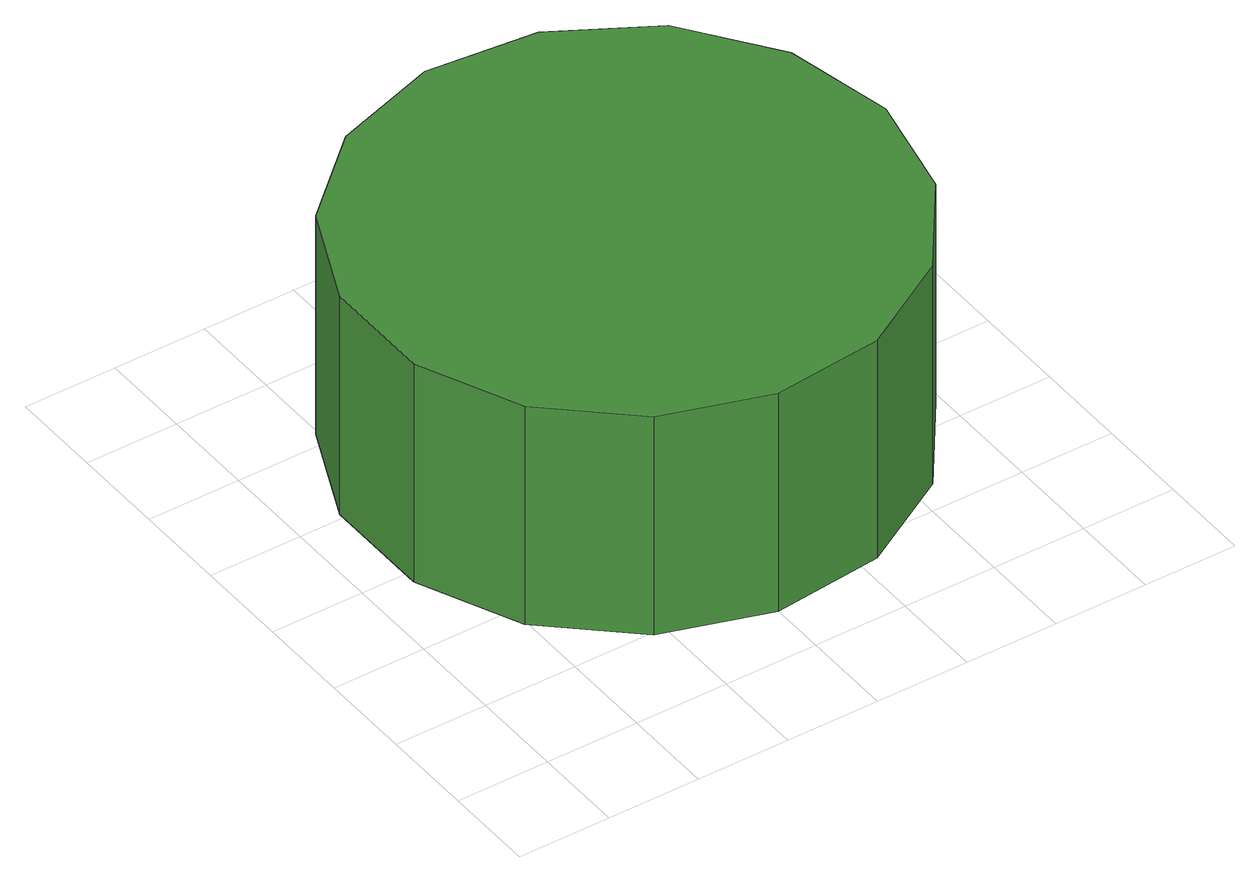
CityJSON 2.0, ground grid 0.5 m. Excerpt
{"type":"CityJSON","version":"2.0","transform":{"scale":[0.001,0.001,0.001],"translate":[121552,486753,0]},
"CityObjects":{
"tree1":{"type":"SolitaryVegetationObject","attributes":{"function":"something"},"geometry":[{"type":"MultiSurface","lod":"1","boundaries":[[[0,1,2,3,4,5,6,7,8,9,10,11,12,13,14]],[[15,16,17,18,19,20,21,22,23,24,25,26,27,28,29]],[[0,29,28,1]],[[1,28,27,2]],[[2,27,26,3]],[[3,26,25,4]],[[4,25,24,5]],[[5,24,23,6]],[[6,23,22,7]],[[7,22,21,8]],[[8,21,20,9]],[[9,20,19,10]],[[10,19,18,11]],[[11,18,17,12]],[[12,17,16,13]],[[13,16,15,14]],[[14,15,29,0]]]}]}
},
"vertices":[
[3090,1731,1486],[2965,2316,1486],[2614,2801,1486],[2095,3100,1486],[1500,3162,1486],[931,2977,1486],[486,2577,1486],[243,2030,1486],[243,1432,1486],[486,885,1486],[931,485,1486],[1500,300,1486],[2095,362,1486],[2614,662,1486],[2965,1146,1486],[2965,1146,196],[2614,662,196],[2095,362,196],[1500,300,196],[931,485,196],[486,885,196],[243,1432,196],[243,2030,196],[486,2577,196],[931,2977,196],[1500,3162,196],[2095,3100,196],[2614,2801,196],[2965,2316,196],[3090,1731,196]
]}
